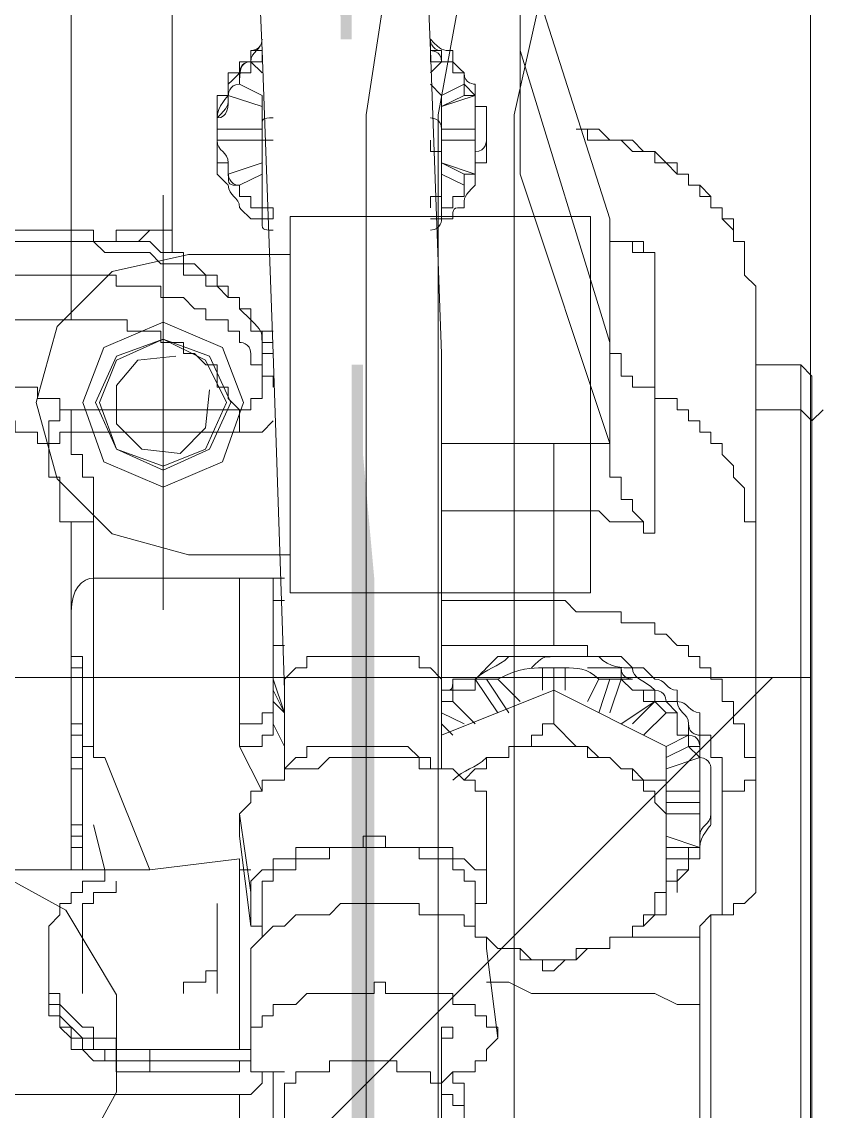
# Model space of a CAD drawing. Header units: millimetres. Extents: x 25083 to 52777, y 24772 to 45779.
# Drawn here: x 49290.47 to 49316.98, y 36919.01 to 36955.05 of the extents above; entities that cross this region are included whole.
import ezdxf

# ---------------------------------------------------------------- set-up
doc = ezdxf.new("R2010")
doc.units = ezdxf.units.MM
doc.layers.add('小车', color=7, linetype='Continuous')
doc.styles.get("Standard").update_dxf_attribs({"font": ''})
doc.styles.get('Standard').set_extended_font_data('SimSun')
doc.dimstyles.new('15', dxfattribs={"dimtxt": 15, "dimasz": 10, "dimexe": 2, "dimexo": 1, "dimgap": 1, "dimtad": 1, "dimdsep": 46, "dimtxsty": 'Standard', "dimcen": 2.5, "dimadec": 0, "dimazin": 0, "dimtfac": 1, "dimtmove": 2, "dimatfit": 3, "dimfxl": 1, "dimtolj": 1, "dimarcsym": 0})

# ---------------------------------------------------------------- blocks, each defined once
blk = doc.blocks.new('zw$D2F4')
h = blk.add_hatch(color=7)
edge = h.paths.add_edge_path(flags=0)
edge.add_spline(control_points=[(412.208, 1052.431), (412.208, 1052.431), (412.208, 1056.145), (412.208, 1056.145), (412.208, 1056.145), (411.837, 1060.23), (411.837, 1060.23), (411.837, 1060.23), (411.837, 1063.201), (411.837, 1063.201), (411.837, 1063.201), (411.466, 1063.201), (411.466, 1063.201), (411.466, 1063.201), (411.466, 1052.431), (411.466, 1052.431), (411.466, 1052.431), (412.208, 1052.431), (412.208, 1052.431), (412.208, 1052.431), (412.208, 1052.431), (412.208, 1052.431)], knot_values=[0, 0, 0, 0, 1, 1, 1, 2, 2, 2, 3, 3, 3, 4, 4, 4, 5, 5, 5, 6, 6, 6, 7, 7, 7, 7], degree=3, periodic=0)
edge = h.paths.add_edge_path(flags=0)
edge.add_spline(control_points=[(411.466, 1073.97), (411.466, 1073.97), (411.466, 1078.798), (411.466, 1078.798), (411.466, 1078.798), (410.723, 1088.453), (410.723, 1088.453), (410.723, 1088.453), (410.723, 1096.252), (410.723, 1096.252), (410.723, 1096.252), (410.352, 1098.851), (410.352, 1098.851), (410.352, 1098.851), (410.352, 1101.079), (410.352, 1101.079), (410.352, 1101.079), (409.98, 1101.079), (409.98, 1101.079), (409.98, 1101.079), (409.98, 1096.252), (409.98, 1096.252), (409.98, 1096.252), (410.352, 1092.91), (410.352, 1092.91), (410.352, 1092.91), (410.352, 1088.453), (410.352, 1088.453), (410.352, 1088.453), (410.723, 1083.626), (410.723, 1083.626), (410.723, 1083.626), (410.723, 1078.798), (410.723, 1078.798), (410.723, 1078.798), (411.094, 1074.713), (411.094, 1074.713), (411.094, 1074.713), (411.094, 1073.97), (411.094, 1073.97), (411.094, 1073.97), (411.466, 1073.97), (411.466, 1073.97), (411.466, 1073.97), (411.466, 1073.97), (411.466, 1073.97)], knot_values=[0, 0, 0, 0, 1, 1, 1, 2, 2, 2, 3, 3, 3, 4, 4, 4, 5, 5, 5, 6, 6, 6, 7, 7, 7, 8, 8, 8, 9, 9, 9, 10, 10, 10, 11, 11, 11, 12, 12, 12, 13, 13, 13, 14, 14, 14, 15, 15, 15, 15], degree=3, periodic=0)
h = blk.add_hatch(color=7)
h.dxf.hatch_style = 2
h.paths.add_polyline_path([(412.208, 1049.461), (412.208, 1052.431), (411.466, 1052.431), (411.466, 1049.461)])
h = blk.add_hatch(color=7)
h.dxf.hatch_style = 2
h.paths.add_polyline_path([(412.208, 1042.033), (412.208, 1049.461), (411.466, 1049.461), (411.466, 1042.033)])
h = blk.add_hatch(color=7)
h.dxf.hatch_style = 2
h.paths.add_polyline_path([(412.208, 1039.062), (412.208, 1042.033), (411.466, 1042.033), (411.466, 1039.062)])
h = blk.add_hatch(color=7)
edge = h.paths.add_edge_path(flags=0)
edge.add_spline(control_points=[(412.208, 988.929), (412.208, 988.929), (412.208, 999.698), (412.208, 999.698), (412.208, 999.698), (411.466, 999.698), (411.466, 999.698), (411.466, 999.698), (411.466, 988.929), (411.466, 988.929), (411.466, 988.929), (412.208, 988.929), (412.208, 988.929), (412.208, 988.929), (412.208, 988.929), (412.208, 988.929)], knot_values=[0, 0, 0, 0, 1, 1, 1, 2, 2, 2, 3, 3, 3, 4, 4, 4, 5, 5, 5, 5], degree=3, periodic=0)
edge = h.paths.add_edge_path(flags=0)
edge.add_spline(control_points=[(412.208, 1010.096), (412.208, 1010.096), (412.208, 1039.062), (412.208, 1039.062), (412.208, 1039.062), (411.466, 1039.062), (411.466, 1039.062), (411.466, 1039.062), (411.466, 1010.096), (411.466, 1010.096), (411.466, 1010.096), (412.208, 1010.096), (412.208, 1010.096), (412.208, 1010.096), (412.208, 1010.096), (412.208, 1010.096)], knot_values=[0, 0, 0, 0, 1, 1, 1, 2, 2, 2, 3, 3, 3, 4, 4, 4, 5, 5, 5, 5], degree=3, periodic=0)
at = {"color": 7, "lineweight": 5}
for points in [[(407.752, 1101.079), (407.752, 1089.939), (408.124, 1082.14), (408.495, 1073.599)], [(414.437, 1052.431), (414.437, 1063.572), (414.065, 1073.599), (413.694, 1082.511), (413.323, 1089.939), (412.951, 1096.252), (412.951, 1101.079)], [(417.036, 1069.514), (417.036, 1096.623)], [(405.524, 1080.283), (405.524, 1067.657)], [(402.182, 1064.686), (402.182, 1078.798)], [(420.007, 1068.028), (417.036, 1077.312)], [(414.065, 1073.97), (414.065, 1073.599), (414.437, 1073.599), (414.437, 1073.227)], [(408.495, 1073.599), (408.866, 1063.572)], [(414.065, 1073.599), (414.065, 1073.227)], [(417.036, 1073.599), (420.007, 1063.944)], [(407.752, 1072.485), (407.752, 1072.856), (408.124, 1072.856), (408.124, 1073.227)], [(408.124, 1073.227), (408.495, 1072.856)], [(414.065, 1072.856), (414.437, 1073.227)], [(414.437, 1073.227), (414.065, 1073.227)], [(414.437, 1073.227), (414.808, 1073.227), (414.808, 1072.856), (415.179, 1072.856), (415.179, 1072.485)], [(414.808, 1073.227), (414.808, 1072.856), (415.179, 1072.856)], [(414.808, 1073.227), (414.808, 1072.856), (415.179, 1072.856)], [(407.752, 1072.856), (407.752, 1072.485)], [(407.752, 1072.856), (407.752, 1072.485)], [(415.179, 1072.856), (415.179, 1072.485), (415.551, 1072.113)], [(415.179, 1072.856), (415.179, 1072.485), (415.551, 1072.113)], [(408.495, 1072.113), (407.752, 1072.485)], [(414.065, 1072.485), (414.437, 1072.113)], [(415.179, 1072.485), (414.437, 1072.113)], [(415.551, 1071.371), (415.551, 1072.485)], [(407.009, 1072.113), (407.009, 1070.628)], [(407.381, 1072.113), (408.495, 1071.742)], [(407.381, 1072.113), (408.495, 1071.742)], [(408.495, 1068.028), (408.495, 1072.113)], [(414.437, 1068.028), (414.437, 1072.113)], [(414.437, 1071.742), (415.551, 1072.113)], [(415.179, 1072.113), (414.437, 1071.742)], [(415.922, 1070.628), (415.922, 1071.742), (415.551, 1071.742), (415.551, 1072.113)], [(408.495, 1070.999), (407.009, 1070.999)], [(414.437, 1070.999), (415.551, 1070.999)], [(424.835, 1065.058), (424.835, 1065.8), (424.463, 1066.172), (424.463, 1067.286), (424.092, 1067.286), (424.092, 1068.028), (423.721, 1068.028), (423.721, 1068.4), (423.349, 1068.4), (423.349, 1068.771), (422.978, 1069.143), (422.607, 1069.143), (422.607, 1069.514), (422.235, 1069.514), (422.235, 1069.885), (421.864, 1069.885), (421.492, 1070.257), (421.121, 1070.257), (420.75, 1070.628), (420.007, 1070.628), (419.636, 1070.999), (418.893, 1070.999)], [(424.835, 1065.058), (424.835, 1065.8), (424.463, 1066.172), (424.463, 1067.286), (424.092, 1067.286), (424.092, 1067.657), (423.721, 1068.028), (423.721, 1068.4), (423.349, 1068.4), (423.349, 1068.771), (422.978, 1068.771), (422.978, 1069.143), (422.607, 1069.143), (422.607, 1069.514), (422.235, 1069.514), (421.864, 1069.885), (421.492, 1069.885), (421.492, 1070.257), (420.75, 1070.257), (420.378, 1070.628), (419.264, 1070.628), (419.264, 1070.999), (418.893, 1070.999)], [(408.495, 1070.628), (407.009, 1070.628)], [(407.009, 1070.628), (408.495, 1070.628)], [(407.009, 1070.628), (407.009, 1069.514)], [(408.495, 1069.514), (408.495, 1070.628), (408.866, 1070.628)], [(414.065, 1070.628), (414.065, 1070.257), (414.437, 1070.257), (414.437, 1069.514)], [(414.437, 1070.628), (415.551, 1070.628)], [(415.551, 1070.628), (414.437, 1070.628)], [(415.551, 1070.628), (415.551, 1069.514)], [(415.551, 1069.143), (415.551, 1069.885), (415.922, 1069.885), (415.922, 1070.628)], [(407.381, 1069.514), (408.495, 1069.885)], [(408.495, 1069.885), (407.381, 1069.514)], [(415.179, 1069.514), (414.437, 1069.885)], [(415.551, 1069.514), (414.437, 1069.885)], [(407.752, 1069.143), (408.495, 1069.514)], [(408.866, 1068.028), (408.866, 1068.4), (408.495, 1068.4), (408.495, 1069.514)], [(414.437, 1069.514), (414.437, 1068.771), (414.065, 1068.771), (414.065, 1068.4)], [(414.437, 1069.514), (415.179, 1069.143)], [(417.036, 1069.514), (420.007, 1060.601)], [(408.124, 1068.4), (408.124, 1068.771), (407.752, 1068.771), (407.752, 1069.143)], [(415.179, 1069.143), (415.179, 1068.771), (414.808, 1068.771), (414.808, 1068.4), (414.437, 1068.4)], [(408.495, 1068.4), (408.124, 1068.4)], [(420.007, 1067.657), (420.007, 1068.028)], [(396.24, 1067.657), (402.182, 1067.657)], [(408.124, 1064.686), (408.124, 1065.058), (407.752, 1065.058), (407.752, 1065.429), (407.381, 1065.429), (407.381, 1065.8), (407.009, 1065.8), (407.009, 1066.172), (406.638, 1066.172), (406.267, 1066.543), (405.895, 1066.543), (405.895, 1066.914), (405.153, 1066.914), (404.781, 1067.286), (402.925, 1067.286), (402.925, 1067.657), (402.182, 1067.657)], [(403.296, 1067.286), (403.667, 1067.286), (403.667, 1067.657), (405.524, 1067.657)], [(404.039, 1067.286), (404.41, 1067.286), (404.781, 1067.657), (405.524, 1067.657)], [(405.524, 1066.914), (405.524, 1067.657)], [(420.007, 1060.23), (420.007, 1067.657)], [(420.007, 1067.657), (420.007, 1067.286), (420.75, 1067.286), (420.75, 1066.914)], [(402.182, 1067.286), (396.24, 1067.286)], [(407.752, 1065.058), (407.752, 1065.429), (407.381, 1065.429), (407.009, 1065.8), (406.638, 1065.8), (406.638, 1066.172), (405.895, 1066.172), (405.895, 1066.543), (405.153, 1066.543), (404.781, 1066.914), (404.039, 1066.914), (403.667, 1066.914), (403.296, 1066.914), (402.925, 1067.286), (402.182, 1067.286)], [(420.378, 1067.286), (421.121, 1067.286), (421.121, 1066.914), (421.492, 1066.914)], [(420.75, 1066.914), (421.492, 1066.914)], [(421.492, 1066.914), (421.492, 1057.63)], [(396.24, 1066.172), (402.182, 1066.172)], [(402.182, 1066.172), (403.667, 1066.172), (403.667, 1065.8), (405.153, 1065.8), (405.153, 1065.429), (405.895, 1065.429), (406.267, 1065.058), (406.638, 1065.058), (406.638, 1064.686), (407.009, 1064.686), (407.381, 1064.686), (407.381, 1064.315), (407.752, 1064.315), (407.752, 1063.944)], [(408.495, 1063.944), (408.495, 1064.315), (408.124, 1064.315), (408.124, 1064.686), (407.752, 1065.058)], [(424.835, 1065.058), (424.835, 1045.747)], [(402.182, 1064.686), (396.24, 1064.686)], [(402.182, 1064.686), (404.039, 1064.686), (404.039, 1064.315), (405.153, 1064.315), (405.153, 1063.944), (405.895, 1063.944), (405.895, 1063.572), (406.267, 1063.572), (406.638, 1063.201), (407.009, 1063.201), (407.009, 1062.458), (407.381, 1062.458), (407.381, 1062.087), (407.752, 1061.715)], [(408.866, 1064.315), (408.495, 1064.315)], [(408.495, 1062.829), (408.495, 1063.944)], [(408.866, 1063.572), (408.495, 1063.572), (408.495, 1063.944)], [(408.866, 1063.944), (408.495, 1063.944)], [(420.007, 1063.944), (420.007, 1063.572), (420.378, 1063.572), (420.378, 1063.201)], [(421.492, 1062.087), (421.492, 1062.458), (420.75, 1062.458), (420.75, 1062.829), (420.378, 1062.829), (420.378, 1063.572), (420.007, 1063.572), (420.007, 1063.944)], [(408.124, 1063.572), (408.124, 1063.201), (408.495, 1063.201), (408.495, 1062.829)], [(408.866, 1063.572), (409.238, 1052.431)], [(420.378, 1063.201), (420.378, 1062.829), (420.75, 1062.829)], [(424.835, 1063.201), (426.32, 1063.201)], [(426.32, 1061.715), (426.32, 1063.201)], [(426.691, 1062.829), (426.32, 1063.201)], [(402.182, 1061.715), (401.81, 1061.715), (401.81, 1062.087), (401.068, 1062.087), (401.068, 1062.458), (399.954, 1062.458), (399.954, 1062.829), (399.211, 1062.829), (398.84, 1062.829)], [(408.495, 1062.829), (408.495, 1062.087), (408.124, 1062.087), (408.124, 1061.715), (407.752, 1061.715)], [(408.866, 1062.458), (408.866, 1062.829), (408.495, 1062.829)], [(420.75, 1062.829), (420.75, 1062.458), (421.492, 1062.458), (421.492, 1062.087)], [(426.691, 1061.344), (426.691, 1062.829)], [(421.492, 1062.087), (422.235, 1062.087), (422.235, 1061.715), (422.607, 1061.715), (422.607, 1061.344), (422.978, 1061.344)], [(422.978, 1061.344), (422.607, 1061.344), (422.607, 1061.715), (422.235, 1061.715), (422.235, 1062.087), (421.492, 1062.087)], [(402.182, 1061.715), (401.81, 1061.715), (401.81, 1061.344), (401.439, 1061.344), (401.439, 1060.601)], [(402.182, 1061.715), (402.182, 1060.973)], [(402.182, 1061.715), (407.752, 1061.715)], [(407.752, 1060.973), (407.752, 1061.715)], [(424.835, 1061.715), (426.32, 1061.715)], [(426.32, 925.798), (426.32, 1061.715)], [(426.691, 1061.344), (426.32, 1061.715)], [(426.691, 1061.344), (427.063, 1061.715)], [(398.84, 1061.344), (400.325, 1061.344), (400.325, 1060.973), (401.068, 1060.973), (401.068, 1060.601), (401.439, 1060.601)], [(408.866, 1061.344), (408.495, 1060.973), (407.752, 1060.973)], [(422.978, 1061.344), (422.978, 1060.973), (423.349, 1060.973), (423.349, 1060.601), (423.721, 1060.601), (423.721, 1060.23), (424.092, 1059.859), (424.092, 1059.487), (424.463, 1059.116), (424.463, 1058.744)], [(424.835, 1057.259), (424.835, 1058.002), (424.463, 1058.002), (424.463, 1059.116), (424.092, 1059.487), (424.092, 1059.859), (423.721, 1060.23), (423.721, 1060.601), (423.349, 1060.601), (423.349, 1060.973), (422.978, 1060.973), (422.978, 1061.344)], [(426.691, 1061.344), (426.691, 926.169)], [(401.439, 1060.601), (401.81, 1060.601), (401.81, 1060.973), (402.182, 1060.973)], [(402.182, 1060.973), (407.752, 1060.973)], [(402.925, 1058.002), (402.925, 1059.487), (402.553, 1059.487), (402.553, 1060.23), (402.182, 1060.23), (402.182, 1060.973)], [(401.439, 1060.601), (401.439, 1059.487), (401.81, 1059.487), (401.81, 1058.002), (402.182, 1058.002), (402.182, 1057.259)], [(414.437, 1060.601), (418.15, 1060.601)], [(418.15, 1053.917), (418.15, 1060.601)], [(420.007, 1060.23), (420.007, 1059.487), (420.378, 1059.487), (420.378, 1058.744), (420.75, 1058.744), (420.75, 1058.373), (421.121, 1058.002), (421.121, 1057.63), (421.492, 1057.63)], [(424.463, 1058.744), (424.463, 1058.002), (424.835, 1058.002), (424.835, 1057.259)], [(418.15, 1058.373), (414.437, 1058.373)], [(421.492, 1057.63), (421.121, 1057.63), (421.121, 1058.002), (420.007, 1058.002), (419.636, 1058.373), (418.15, 1058.373)], [(402.925, 1058.002), (402.182, 1058.002), (402.182, 1057.63), (402.182, 1057.259)], [(402.925, 1058.002), (402.925, 1050.575)], [(402.182, 1046.49), (402.182, 1057.259)], [(409.238, 1056.145), (402.925, 1056.145)], [(407.752, 1051.317), (407.752, 1056.145)], [(408.866, 1052.06), (408.866, 1056.145)], [(408.866, 1055.402), (409.238, 1055.402)], [(414.437, 1055.402), (418.15, 1055.402)], [(418.15, 1055.402), (418.522, 1055.402), (418.893, 1055.031), (420.378, 1055.031), (420.378, 1054.66), (421.492, 1054.66), (421.492, 1054.288), (421.864, 1054.288), (422.235, 1053.917), (422.607, 1053.917), (422.607, 1053.545), (422.978, 1053.545), (422.978, 1053.174), (423.349, 1053.174), (423.349, 1052.803), (423.721, 1052.803), (423.721, 1052.06), (424.092, 1052.06), (424.092, 1051.317), (424.463, 1051.317), (424.463, 1050.203), (424.835, 1050.203), (424.835, 1049.461)], [(409.238, 1053.917), (408.866, 1053.917)], [(418.15, 1053.917), (414.437, 1053.917)], [(418.15, 1053.917), (419.264, 1053.917), (419.264, 1053.545), (420.378, 1053.545), (420.75, 1053.174), (421.121, 1053.174), (421.492, 1052.803)], [(402.553, 1053.545), (402.182, 1053.545)], [(402.553, 1050.946), (402.553, 1053.545)], [(409.238, 1052.431), (409.238, 1052.803), (409.609, 1053.174), (409.98, 1053.174), (409.98, 1053.545), (411.837, 1053.545)], [(411.837, 1053.545), (413.694, 1053.545), (413.694, 1053.174), (414.065, 1053.174), (414.437, 1052.803), (414.437, 1052.431)], [(402.553, 1053.174), (402.182, 1053.174)], [(417.779, 1052.431), (417.779, 1053.174)], [(418.15, 1051.317), (418.15, 1053.174)], [(418.522, 1052.431), (418.522, 1053.174)], [(420.378, 1052.803), (420.378, 1053.174), (419.264, 1053.174)], [(420.378, 1053.174), (419.264, 1053.174)], [(408.866, 1052.431), (408.866, 1052.803)], [(408.866, 1052.803), (409.238, 1051.689)], [(414.808, 1052.431), (414.808, 1052.803)], [(414.808, 1052.06), (414.808, 1052.431), (415.551, 1052.431), (415.551, 1052.803)], [(415.551, 1052.803), (416.293, 1051.689)], [(415.922, 1052.803), (416.665, 1051.689)], [(417.036, 1052.06), (416.293, 1052.803)], [(419.636, 1052.803), (419.264, 1052.06)], [(420.007, 1052.803), (419.636, 1051.689)], [(420.007, 1051.689), (420.378, 1052.803)], [(420.75, 1052.803), (420.378, 1052.803)], [(420.378, 1052.803), (420.75, 1052.431), (421.121, 1052.431), (421.121, 1052.06), (421.492, 1052.06)], [(408.866, 1052.431), (409.238, 1051.689)], [(408.866, 1052.431), (408.866, 1052.06)], [(408.866, 1052.431), (408.866, 1051.317)], [(409.238, 1052.431), (409.238, 1051.689)], [(414.437, 1049.832), (414.437, 1052.431)], [(418.15, 1052.431), (414.437, 1050.946)], [(418.15, 1052.431), (421.864, 1050.575)], [(422.235, 1051.689), (421.864, 1052.06), (421.492, 1052.06), (421.492, 1052.431), (421.121, 1052.431)], [(422.235, 1051.689), (421.864, 1052.06), (421.492, 1052.06), (421.492, 1052.431), (421.121, 1052.431)], [(407.752, 1051.317), (408.495, 1051.317), (408.495, 1051.689), (408.866, 1051.689), (408.866, 1052.06)], [(408.866, 1052.06), (409.238, 1051.689)], [(408.866, 1051.317), (408.866, 1052.06)], [(415.551, 1051.317), (414.808, 1052.06)], [(421.492, 1052.06), (420.378, 1051.317)], [(421.492, 1052.06), (420.75, 1051.317)], [(409.238, 1051.689), (409.238, 1049.461)], [(414.437, 1051.689), (415.179, 1051.317)], [(421.121, 1050.946), (421.864, 1051.689)], [(421.864, 1051.689), (422.235, 1051.689), (422.235, 1050.946), (422.607, 1050.946)], [(402.553, 1051.317), (402.182, 1051.317)], [(407.752, 1051.317), (407.752, 1050.575)], [(408.866, 1051.317), (408.866, 1050.946), (408.495, 1050.946), (408.495, 1050.575), (408.124, 1050.575), (407.752, 1050.575)], [(409.238, 1050.575), (408.866, 1051.317)], [(409.238, 1050.575), (408.866, 1051.317)], [(414.437, 1051.317), (414.808, 1050.946)], [(415.922, 1050.203), (416.665, 1050.203), (416.665, 1050.575), (417.408, 1050.575), (417.408, 1050.946), (417.779, 1050.946), (417.779, 1051.317), (418.15, 1051.317)], [(418.15, 1051.317), (418.893, 1050.575), (419.264, 1050.575), (419.636, 1050.203), (420.007, 1050.203)], [(422.607, 1051.317), (422.607, 1050.946)], [(422.978, 1051.317), (422.978, 1050.946), (423.349, 1050.946), (423.349, 1050.203), (423.721, 1050.203), (423.721, 1049.089)], [(402.553, 1050.946), (402.182, 1050.946)], [(402.553, 1046.49), (402.553, 1050.946)], [(422.607, 1050.946), (421.864, 1050.575)], [(422.978, 1050.203), (422.978, 1050.575), (422.607, 1050.575), (422.607, 1050.946)], [(422.978, 1050.203), (422.978, 1050.575), (422.607, 1050.575), (422.607, 1050.946)], [(402.553, 1050.575), (402.925, 1050.575)], [(403.296, 1050.203), (402.925, 1050.203), (402.925, 1050.575)], [(407.752, 1050.575), (408.495, 1049.089)], [(409.238, 1049.461), (409.238, 1049.832), (409.609, 1050.203), (409.98, 1050.203), (409.98, 1050.575), (410.352, 1050.575), (411.837, 1050.575)], [(411.837, 1050.575), (413.323, 1050.575), (413.694, 1050.203), (414.065, 1050.203), (414.065, 1049.832), (414.437, 1049.832)], [(415.922, 1050.203), (416.665, 1050.203), (416.665, 1050.575), (418.893, 1050.575), (419.264, 1050.575), (419.264, 1050.203), (420.007, 1050.203)], [(421.864, 1045.376), (421.864, 1050.575)], [(422.607, 1050.575), (421.864, 1050.203)], [(422.978, 1049.832), (422.978, 1050.575)], [(402.553, 1050.203), (402.182, 1050.203)], [(403.296, 1050.203), (402.925, 1050.203)], [(404.781, 1046.49), (403.296, 1050.203)], [(409.238, 1049.461), (409.238, 1049.832), (410.352, 1049.832), (410.723, 1050.203), (413.694, 1050.203), (413.694, 1049.832), (414.808, 1049.832), (415.179, 1049.461), (415.551, 1049.461), (415.551, 1049.089), (415.922, 1049.089), (415.922, 1048.718)], [(415.179, 1049.461), (415.551, 1049.832), (415.922, 1049.832), (415.922, 1050.203)], [(420.007, 1050.203), (420.378, 1049.832), (420.75, 1049.832), (421.121, 1049.461), (421.864, 1049.461)], [(420.007, 1050.203), (420.378, 1049.832), (420.75, 1049.832), (420.75, 1049.461), (421.121, 1049.461), (421.121, 1049.089), (421.492, 1049.089), (421.492, 1048.718), (421.864, 1048.346), (421.864, 1047.232)], [(421.864, 1049.832), (422.978, 1050.203)], [(422.978, 1050.203), (422.978, 1049.089)], [(402.553, 1049.832), (402.182, 1049.832)], [(407.752, 1048.346), (408.124, 1048.718), (408.124, 1049.089), (408.495, 1049.089), (408.495, 1049.461), (408.866, 1049.461), (409.238, 1049.461)], [(424.835, 1049.461), (424.463, 1049.461), (424.463, 1049.089), (424.092, 1049.089), (423.721, 1049.089)], [(421.864, 1049.089), (422.978, 1049.089)], [(423.721, 1045.004), (423.721, 1049.089)], [(415.922, 1045.747), (415.922, 1048.718)], [(422.978, 1048.718), (421.864, 1048.718)], [(407.752, 1048.346), (408.124, 1045.747)], [(407.752, 1047.604), (407.752, 1048.346)], [(421.864, 1048.346), (422.978, 1048.346)], [(422.978, 1048.346), (422.978, 1047.232)], [(402.553, 1047.975), (402.182, 1047.975)], [(402.925, 1047.975), (403.296, 1046.49)], [(402.553, 1047.604), (402.182, 1047.604)], [(407.752, 1047.604), (408.124, 1044.633)], [(408.124, 1045.747), (408.124, 1046.118), (408.495, 1046.49), (408.866, 1046.49), (408.866, 1046.861), (409.609, 1046.861), (409.609, 1047.232), (410.352, 1047.232), (411.837, 1047.232), (411.837, 1047.604), (412.58, 1047.604), (412.58, 1047.232), (414.808, 1047.232), (414.808, 1046.861), (415.179, 1046.861), (415.551, 1046.49), (415.922, 1046.49), (415.922, 1045.747)], [(422.978, 1047.232), (421.864, 1047.604)], [(402.553, 1047.232), (402.182, 1047.232)], [(408.495, 1045.747), (408.495, 1046.118), (408.866, 1046.118), (408.866, 1046.49), (409.609, 1046.49), (409.609, 1046.861), (410.352, 1046.861), (410.723, 1046.861), (410.723, 1047.232), (413.694, 1047.232), (413.694, 1046.861), (414.808, 1046.861), (414.808, 1046.49), (415.179, 1046.49), (415.179, 1046.118), (415.551, 1046.118), (415.551, 1045.747)], [(421.864, 1047.232), (421.864, 1045.747), (421.492, 1045.747), (421.492, 1045.004), (421.121, 1045.004), (421.121, 1044.633), (420.75, 1044.633), (420.75, 1044.261), (420.007, 1044.261)], [(422.607, 1047.232), (421.864, 1047.232)], [(404.781, 1046.49), (407.752, 1046.861)], [(407.752, 1040.548), (407.752, 1046.861)], [(421.864, 1046.861), (422.607, 1046.861)], [(422.607, 1046.861), (422.607, 1046.49), (422.235, 1046.49), (422.235, 1046.118), (421.864, 1046.118)], [(422.235, 1045.747), (422.235, 1046.118), (422.607, 1046.49), (422.607, 1046.861)], [(397.725, 1046.49), (404.41, 1046.49)], [(404.781, 1046.49), (403.296, 1046.49), (403.296, 1046.118), (402.553, 1046.118), (402.553, 1045.747), (402.182, 1045.747), (402.182, 1045.376), (401.81, 1045.376), (401.81, 1045.004), (401.439, 1044.633), (401.439, 1043.519)], [(402.553, 1046.49), (402.182, 1046.49)], [(407.752, 1046.49), (408.124, 1046.49)], [(403.667, 1046.118), (403.667, 1045.747), (402.925, 1045.747), (402.925, 1045.376), (402.553, 1045.376)], [(408.124, 1044.633), (408.124, 1045.747)], [(408.495, 1044.261), (408.495, 1045.747)], [(408.495, 1044.633), (408.495, 1045.747)], [(415.551, 1044.633), (415.551, 1045.747)], [(415.922, 1045.747), (415.922, 1045.376), (415.551, 1045.376), (415.551, 1045.004)], [(424.835, 1045.747), (424.463, 1045.376), (424.092, 1045.376), (424.092, 1045.004), (423.721, 1045.004)], [(402.553, 1042.405), (402.553, 1045.376)], [(407.009, 1042.405), (407.009, 1045.376)], [(408.124, 1043.519), (408.124, 1043.89), (408.866, 1044.633), (409.238, 1044.633), (409.609, 1045.004), (410.352, 1045.004), (410.723, 1045.004), (411.094, 1045.376), (413.694, 1045.376), (413.694, 1045.004), (415.179, 1045.004), (415.179, 1044.633), (415.551, 1044.633), (415.551, 1044.261), (415.922, 1044.261), (415.922, 1043.89)], [(421.864, 1045.376), (421.864, 1045.004), (421.492, 1045.004), (421.121, 1044.633), (420.75, 1044.633), (420.75, 1044.261), (420.007, 1044.261)], [(423.721, 1045.004), (423.349, 1045.004), (422.978, 1044.633), (422.978, 1044.261)], [(423.349, 1045.004), (423.349, 925.798)], [(408.495, 1044.633), (408.124, 1044.633)], [(408.495, 1044.261), (408.495, 1044.633)], [(408.495, 1044.261), (408.495, 1044.633)], [(422.978, 961.077), (422.978, 1044.633)], [(418.15, 1043.147), (417.779, 1043.147), (417.779, 1043.519), (417.036, 1043.519), (417.036, 1043.89), (416.293, 1043.89), (415.922, 1044.261)], [(420.007, 1044.261), (420.007, 1043.89), (418.893, 1043.89), (418.893, 1043.519), (417.408, 1043.519), (417.036, 1043.89), (416.293, 1043.89), (415.922, 1044.261)], [(420.007, 1044.261), (420.007, 1043.89), (419.264, 1043.89), (418.893, 1043.519), (418.522, 1043.519), (418.15, 1043.147)], [(422.978, 1044.261), (420.378, 1044.261)], [(422.978, 961.448), (422.978, 1044.261)], [(416.293, 1040.919), (415.922, 1043.89)], [(401.439, 1043.147), (401.439, 1043.519)], [(408.124, 1040.919), (408.124, 1043.519)], [(408.124, 1042.776), (408.124, 1043.519)], [(401.439, 1042.776), (401.439, 1043.147)], [(401.439, 1043.147), (401.439, 1042.405), (401.81, 1042.405), (401.81, 1042.033), (402.553, 1041.291), (402.925, 1041.291), (402.925, 1040.919), (403.667, 1040.919), (403.667, 1040.548), (404.781, 1040.548)], [(405.895, 1042.405), (405.895, 1042.776), (406.638, 1042.776), (406.638, 1043.147), (407.009, 1043.147)], [(401.439, 1042.776), (401.439, 1042.033), (401.81, 1042.033), (401.81, 1041.662), (402.553, 1040.919), (402.925, 1040.919), (402.925, 1040.548), (403.667, 1040.548), (403.667, 1040.177), (404.781, 1040.177)], [(401.439, 1042.776), (401.439, 1041.662), (401.81, 1041.662), (401.81, 1041.291), (402.182, 1040.919), (402.182, 1040.548), (402.553, 1040.548), (402.925, 1040.177), (403.667, 1040.177), (403.667, 1039.805), (404.781, 1039.805)], [(401.439, 1042.776), (401.439, 1042.033), (401.81, 1042.033), (401.81, 1041.291), (402.182, 1041.291), (402.182, 1040.919), (402.553, 1040.919), (402.553, 1040.548), (403.296, 1040.548), (403.296, 1040.177), (404.781, 1040.177)], [(408.124, 1039.805), (408.124, 1042.776)], [(409.238, 1042.033), (409.609, 1042.033), (409.98, 1042.405), (412.208, 1042.405), (412.208, 1042.776), (412.58, 1042.776), (412.58, 1042.405), (413.694, 1042.405), (414.808, 1042.405), (414.808, 1042.033), (415.551, 1042.033), (415.551, 1041.662), (415.922, 1041.662), (415.922, 1041.291), (416.293, 1041.291), (416.293, 1040.919)], [(415.922, 1042.776), (416.665, 1042.776), (417.408, 1042.405), (421.492, 1042.405), (422.235, 1042.033), (422.978, 1042.033)], [(408.124, 1040.919), (408.124, 1041.291), (408.495, 1041.291), (408.495, 1041.662), (408.866, 1041.662), (408.866, 1042.033), (409.238, 1042.033)], [(414.437, 1039.062), (414.437, 1041.291)], [(414.808, 1040.919), (414.808, 1041.291), (414.437, 1041.291)], [(408.124, 1039.805), (408.124, 1040.919)], [(416.293, 1040.919), (415.922, 1040.548), (415.922, 1040.177), (415.551, 1040.177), (415.551, 1039.805), (414.808, 1039.805), (414.437, 1039.434)], [(414.437, 1040.548), (414.437, 1040.919), (414.808, 1040.919)], [(404.781, 1040.177), (404.781, 1040.548)], [(404.781, 1040.548), (407.752, 1040.548)], [(407.752, 1040.548), (408.124, 1040.548)], [(404.781, 1039.805), (404.781, 1040.177)], [(404.781, 1040.177), (408.124, 1040.177)], [(408.124, 1040.177), (404.781, 1040.177)], [(407.752, 1040.177), (407.752, 1039.805)], [(408.124, 1040.177), (407.752, 1040.177)], [(409.238, 1039.062), (409.238, 1039.434), (409.609, 1039.434), (409.609, 1039.805), (409.98, 1039.805), (410.723, 1039.805), (410.723, 1040.177), (411.837, 1040.177)], [(411.837, 1040.177), (412.951, 1040.177), (412.951, 1039.805), (414.065, 1039.805), (414.065, 1039.434), (414.437, 1039.434), (414.437, 1039.062)], [(407.752, 1039.805), (404.781, 1039.805)], [(408.866, 1039.805), (408.495, 1039.805), (408.495, 1039.434), (408.124, 1039.062), (407.752, 1039.062)], [(409.238, 1039.805), (408.124, 1039.805)], [(408.866, 1031.635), (408.866, 1039.805)], [(415.179, 1038.691), (415.179, 1039.434), (414.808, 1039.434), (414.808, 1039.805)], [(396.611, 1039.062), (407.752, 1039.062)], [(407.752, 1030.893), (407.752, 1039.062)], [(409.238, 1039.062), (409.238, 988.929)], [(414.437, 988.929), (414.437, 1039.062)], [(415.179, 1038.691), (414.808, 1038.691), (414.808, 1039.062), (414.437, 1039.062)], [(415.179, 1038.691), (415.179, 1037.948)]]:
    blk.add_lwpolyline(points, dxfattribs=at)
for points in [[(408.495, 1073.97), (408.495, 1073.599), (408.124, 1073.599), (408.124, 1073.227)], [(408.495, 1073.97), (408.495, 1073.599), (408.124, 1073.599), (408.124, 1073.599)], [(414.065, 1073.97), (414.065, 1073.97), (414.065, 1073.97), (414.065, 1073.97)], [(414.808, 1073.599), (414.437, 1073.599), (414.437, 1073.599), (414.065, 1073.97)], [(414.065, 1073.97), (414.065, 1073.97), (414.065, 1073.97), (414.065, 1073.97)], [(414.437, 1073.599), (414.065, 1073.599), (414.065, 1073.97), (414.065, 1073.97)], [(408.495, 1073.599), (408.124, 1073.599), (408.124, 1073.599), (408.124, 1073.599)], [(408.124, 1073.599), (408.124, 1073.227), (408.124, 1073.227), (408.124, 1073.227)], [(408.124, 1073.599), (408.124, 1073.599), (408.124, 1073.599), (408.124, 1073.599)], [(408.124, 1073.599), (408.124, 1073.227), (408.124, 1073.227), (408.124, 1073.227)], [(408.124, 1073.599), (408.124, 1073.599), (408.124, 1073.227), (408.124, 1073.227)], [(408.495, 1073.599), (408.495, 1073.599), (408.495, 1073.599), (408.495, 1073.599)], [(408.495, 1073.599), (408.495, 1073.599), (408.495, 1073.599), (408.495, 1073.227)], [(414.065, 1073.599), (414.065, 1073.599), (414.065, 1073.599), (414.065, 1073.599)], [(414.437, 1073.227), (414.437, 1073.599), (414.065, 1073.599), (414.065, 1073.599)], [(414.808, 1073.227), (414.808, 1073.227), (414.808, 1073.599), (414.808, 1073.599)], [(408.124, 1073.227), (407.752, 1073.227), (407.752, 1072.856), (407.752, 1072.485)], [(408.124, 1073.227), (407.752, 1073.227), (407.752, 1072.856), (407.752, 1072.856)], [(408.124, 1073.227), (407.752, 1073.227), (407.752, 1073.227), (407.752, 1073.227)], [(407.752, 1073.227), (407.752, 1072.856), (407.752, 1072.856), (407.752, 1072.856)], [(408.495, 1073.227), (408.495, 1073.227), (408.124, 1073.227), (408.124, 1073.227)], [(408.124, 1073.227), (408.124, 1073.227), (408.124, 1073.227), (408.124, 1073.227)], [(408.124, 1073.227), (408.124, 1073.227), (408.124, 1073.227), (408.124, 1073.227)], [(408.124, 1073.227), (408.124, 1073.227), (408.124, 1073.227), (408.124, 1073.227)], [(414.437, 1073.227), (414.437, 1073.227), (414.437, 1073.227), (414.437, 1073.227)], [(414.808, 1073.227), (414.808, 1073.227), (414.437, 1073.227), (414.437, 1073.227)], [(414.437, 1073.227), (414.437, 1073.227), (414.437, 1073.227), (414.437, 1073.227)], [(414.808, 1073.227), (414.808, 1073.227), (414.808, 1073.227), (414.437, 1073.227)], [(414.808, 1073.227), (414.808, 1073.227), (414.437, 1073.227), (414.437, 1073.227)], [(415.179, 1072.856), (414.808, 1073.227), (414.808, 1073.227), (414.808, 1073.227)], [(414.808, 1073.227), (414.808, 1073.227), (414.808, 1073.227), (414.808, 1073.227)], [(414.808, 1073.227), (414.808, 1073.227), (414.808, 1073.227), (414.808, 1073.227)], [(414.808, 1073.227), (414.808, 1073.227), (414.808, 1073.227), (414.808, 1073.227)], [(407.752, 1072.856), (407.381, 1072.856), (407.381, 1072.856), (407.381, 1072.856)], [(407.381, 1072.856), (407.381, 1072.856), (407.381, 1072.856), (407.381, 1072.856)], [(407.381, 1072.856), (407.381, 1072.485), (407.381, 1072.485), (407.381, 1072.485)], [(407.752, 1072.856), (407.752, 1072.856), (407.752, 1072.856), (407.381, 1072.485)], [(407.752, 1072.856), (407.752, 1072.856), (407.752, 1072.856), (407.752, 1072.856)], [(407.752, 1072.856), (407.752, 1072.856), (407.752, 1072.856), (407.752, 1072.856)], [(407.752, 1072.856), (407.752, 1072.856), (407.752, 1072.856), (407.752, 1072.856)], [(407.752, 1072.856), (407.752, 1072.856), (407.752, 1072.856), (407.752, 1072.856)], [(407.752, 1072.856), (407.752, 1072.856), (407.752, 1072.485), (407.752, 1072.485)], [(415.179, 1072.856), (415.179, 1072.856), (415.179, 1072.856), (415.179, 1072.856)], [(415.179, 1072.856), (415.179, 1072.856), (415.179, 1072.856), (415.179, 1072.856)], [(415.179, 1072.856), (415.179, 1072.856), (415.179, 1072.856), (415.179, 1072.856)], [(415.179, 1072.856), (415.179, 1072.856), (415.179, 1072.856), (415.179, 1072.856)], [(415.551, 1072.485), (415.551, 1072.485), (415.179, 1072.485), (415.179, 1072.856)], [(415.179, 1072.856), (415.179, 1072.856), (415.179, 1072.856), (415.179, 1072.856)], [(415.179, 1072.856), (415.179, 1072.856), (415.179, 1072.856), (415.179, 1072.856)], [(415.179, 1072.856), (415.179, 1072.856), (415.179, 1072.856), (415.179, 1072.856)], [(415.179, 1072.856), (415.179, 1072.856), (415.179, 1072.856), (415.179, 1072.856)], [(415.179, 1072.856), (415.179, 1072.856), (415.179, 1072.856), (415.179, 1072.856)], [(415.179, 1072.856), (415.179, 1072.856), (415.179, 1072.856), (415.179, 1072.856)], [(415.179, 1072.856), (415.179, 1072.856), (415.179, 1072.856), (415.179, 1072.856)], [(415.179, 1072.856), (415.179, 1072.856), (415.179, 1072.856), (415.179, 1072.856)], [(415.179, 1072.856), (415.179, 1072.856), (415.179, 1072.856), (415.179, 1072.856)], [(407.381, 1072.485), (407.381, 1072.485), (407.381, 1072.485), (407.381, 1072.113)], [(407.752, 1072.485), (407.381, 1072.485), (407.381, 1072.113), (407.381, 1072.113)], [(407.381, 1072.485), (407.381, 1072.485), (407.381, 1072.485), (407.381, 1072.113)], [(407.752, 1072.485), (407.381, 1072.485), (407.381, 1072.113), (407.381, 1072.113)], [(407.381, 1072.485), (407.381, 1072.485), (407.381, 1072.485), (407.381, 1072.485)], [(407.381, 1072.485), (407.381, 1072.485), (407.381, 1072.485), (407.381, 1072.113)], [(407.752, 1072.485), (407.752, 1072.485), (407.752, 1072.485), (407.752, 1072.485)], [(415.179, 1072.113), (415.179, 1072.113), (415.179, 1072.485), (415.179, 1072.485)], [(415.551, 1072.485), (415.551, 1072.485), (415.551, 1072.485), (415.551, 1072.485)], [(415.551, 1072.113), (415.551, 1072.113), (415.551, 1072.485), (415.551, 1072.485)], [(415.551, 1072.485), (415.551, 1072.485), (415.551, 1072.485), (415.551, 1072.485)], [(407.381, 1072.113), (407.009, 1072.113), (407.009, 1072.113), (407.009, 1072.113)], [(407.381, 1072.113), (407.381, 1071.742), (407.381, 1071.371), (407.009, 1071.371)], [(407.381, 1072.113), (407.381, 1071.742), (407.381, 1071.742), (407.009, 1071.371)], [(407.381, 1072.113), (407.381, 1071.742), (407.381, 1071.742), (407.009, 1071.371)], [(407.381, 1072.113), (407.381, 1072.113), (407.009, 1071.742), (407.009, 1071.371)], [(407.381, 1072.113), (407.381, 1072.113), (407.381, 1072.113), (407.381, 1072.113)], [(407.381, 1072.113), (407.381, 1072.113), (407.381, 1072.113), (407.381, 1072.113)], [(407.381, 1072.113), (407.381, 1072.113), (407.381, 1072.113), (407.381, 1072.113)], [(407.381, 1072.113), (407.381, 1072.113), (407.381, 1072.113), (407.381, 1072.113)], [(407.381, 1072.113), (407.381, 1072.113), (407.381, 1072.113), (407.381, 1072.113)], [(407.381, 1072.113), (407.381, 1072.113), (407.381, 1072.113), (407.381, 1072.113)], [(407.381, 1072.113), (407.381, 1072.113), (407.381, 1072.113), (407.381, 1072.113)], [(407.381, 1072.113), (407.381, 1072.113), (407.381, 1072.113), (407.381, 1072.113)], [(407.381, 1072.113), (407.381, 1072.113), (407.381, 1072.113), (407.381, 1072.113)], [(407.381, 1072.113), (407.381, 1072.113), (407.381, 1072.113), (407.381, 1072.113)], [(415.551, 1072.113), (415.179, 1072.113), (415.179, 1072.113), (415.179, 1072.113)], [(415.551, 1072.113), (415.551, 1072.113), (415.551, 1072.113), (415.551, 1072.113)], [(415.551, 1072.113), (415.551, 1072.113), (415.551, 1072.113), (415.551, 1072.113)], [(415.551, 1071.371), (415.551, 1071.742), (415.551, 1071.742), (415.551, 1072.113)], [(415.551, 1072.113), (415.551, 1072.113), (415.551, 1072.113), (415.551, 1072.113)], [(415.551, 1072.113), (415.551, 1072.113), (415.551, 1072.113), (415.551, 1072.113)], [(415.551, 1072.113), (415.551, 1072.113), (415.551, 1072.113), (415.551, 1072.113)], [(415.551, 1072.113), (415.551, 1072.113), (415.551, 1072.113), (415.551, 1072.113)], [(415.551, 1072.113), (415.551, 1072.113), (415.551, 1072.113), (415.551, 1072.113)], [(415.551, 1072.113), (415.551, 1072.113), (415.551, 1072.113), (415.551, 1072.113)], [(415.551, 1072.113), (415.551, 1072.113), (415.551, 1072.113), (415.551, 1072.113)], [(415.551, 1071.371), (415.551, 1071.742), (415.551, 1071.742), (415.551, 1072.113)], [(415.551, 1071.371), (415.551, 1071.742), (415.551, 1071.742), (415.551, 1072.113)], [(415.551, 1072.113), (415.551, 1072.113), (415.551, 1072.113), (415.551, 1072.113)], [(415.551, 1072.113), (415.551, 1072.113), (415.551, 1072.113), (415.551, 1072.113)], [(415.551, 1072.113), (415.551, 1072.113), (415.551, 1072.113), (415.551, 1072.113)], [(407.009, 1071.371), (407.009, 1071.371), (407.009, 1071.371), (407.009, 1071.371)], [(407.009, 1071.371), (407.009, 1070.999), (407.009, 1070.999), (407.009, 1070.999)], [(407.009, 1071.371), (407.009, 1071.371), (407.009, 1071.371), (407.009, 1071.371)], [(407.009, 1071.371), (407.009, 1071.371), (407.009, 1071.371), (407.009, 1071.371)], [(407.009, 1071.371), (407.009, 1071.371), (407.009, 1071.371), (407.009, 1071.371)], [(407.009, 1071.371), (407.009, 1071.371), (407.009, 1071.371), (407.009, 1071.371)], [(407.009, 1071.371), (407.009, 1071.371), (407.009, 1071.371), (407.009, 1071.371)], [(407.009, 1071.371), (407.009, 1071.371), (407.009, 1071.371), (407.009, 1071.371)], [(407.009, 1071.371), (407.009, 1071.371), (407.009, 1071.371), (407.009, 1071.371)], [(407.009, 1071.371), (407.009, 1071.371), (407.009, 1071.371), (407.009, 1071.371)], [(407.009, 1071.371), (407.009, 1071.371), (407.009, 1070.999), (407.009, 1070.999)], [(407.009, 1071.371), (407.009, 1071.371), (407.009, 1070.999), (407.009, 1070.999)], [(407.009, 1071.371), (407.009, 1071.371), (407.009, 1071.371), (407.009, 1071.371)], [(407.009, 1071.371), (407.009, 1071.371), (407.009, 1071.371), (407.009, 1071.371)], [(408.495, 1070.999), (408.495, 1071.371), (408.495, 1071.371), (408.866, 1071.371)], [(414.065, 1071.371), (414.065, 1071.371), (414.437, 1071.371), (414.437, 1070.999)], [(415.551, 1070.999), (415.551, 1070.999), (415.551, 1071.371), (415.551, 1071.371)], [(415.551, 1071.371), (415.551, 1071.371), (415.551, 1071.371), (415.551, 1071.371)], [(415.551, 1071.371), (415.551, 1071.371), (415.551, 1071.371), (415.551, 1071.371)], [(415.551, 1071.371), (415.551, 1071.371), (415.551, 1071.371), (415.551, 1071.371)], [(415.551, 1071.371), (415.551, 1071.371), (415.551, 1071.371), (415.551, 1071.371)], [(415.551, 1071.371), (415.551, 1071.371), (415.551, 1071.371), (415.551, 1071.371)], [(415.551, 1071.371), (415.551, 1071.371), (415.551, 1071.371), (415.551, 1071.371)], [(415.551, 1071.371), (415.551, 1071.371), (415.551, 1071.371), (415.551, 1071.371)], [(415.551, 1071.371), (415.551, 1071.371), (415.551, 1071.371), (415.551, 1071.371)], [(415.551, 1071.371), (415.551, 1071.371), (415.551, 1071.371), (415.551, 1071.371)], [(415.551, 1070.999), (415.551, 1070.999), (415.551, 1071.371), (415.551, 1071.371)], [(415.551, 1070.999), (415.551, 1070.999), (415.551, 1071.371), (415.551, 1071.371)], [(415.551, 1071.371), (415.551, 1071.371), (415.551, 1071.371), (415.551, 1071.371)], [(415.551, 1071.371), (415.551, 1071.371), (415.551, 1071.371), (415.551, 1071.371)], [(415.551, 1071.371), (415.551, 1071.371), (415.551, 1071.371), (415.551, 1071.371)], [(407.009, 1070.999), (407.009, 1070.999), (407.009, 1070.999), (407.009, 1070.999)], [(407.009, 1070.999), (407.009, 1070.999), (407.009, 1070.999), (407.009, 1070.999)], [(407.009, 1070.999), (407.009, 1070.999), (407.009, 1070.999), (407.009, 1070.628)], [(415.551, 1070.628), (415.551, 1070.999), (415.551, 1070.999), (415.551, 1070.999)], [(415.551, 1070.999), (415.551, 1070.999), (415.551, 1070.999), (415.551, 1070.999)], [(415.551, 1070.999), (415.551, 1070.999), (415.551, 1070.999), (415.551, 1070.999)], [(407.009, 1070.628), (407.009, 1070.257), (407.381, 1070.257), (407.381, 1069.885)], [(407.009, 1070.628), (407.009, 1070.628), (407.009, 1070.628), (407.009, 1070.628)], [(407.009, 1070.628), (407.009, 1070.628), (407.009, 1070.628), (407.009, 1070.628)], [(407.009, 1070.628), (407.009, 1070.628), (407.009, 1070.257), (407.009, 1069.885)], [(415.551, 1070.628), (415.551, 1070.628), (415.551, 1070.628), (415.551, 1070.628)], [(415.551, 1070.257), (415.922, 1070.257), (415.922, 1070.628), (415.922, 1070.628)], [(415.551, 1069.514), (415.551, 1069.885), (415.551, 1069.885), (415.551, 1070.257)], [(407.009, 1069.885), (407.009, 1069.885), (407.009, 1069.885), (407.381, 1069.885)], [(407.381, 1069.885), (407.381, 1069.885), (407.381, 1069.514), (407.381, 1069.514)], [(407.381, 1069.885), (407.381, 1069.885), (407.381, 1069.514), (407.381, 1069.514)], [(407.009, 1069.514), (407.381, 1069.143), (407.381, 1069.143), (407.381, 1069.143)], [(407.381, 1069.514), (407.381, 1069.514), (407.381, 1069.514), (407.381, 1069.514)], [(407.381, 1069.514), (407.381, 1069.514), (407.381, 1069.143), (407.752, 1069.143)], [(407.381, 1069.514), (407.381, 1069.143), (407.381, 1069.143), (407.752, 1069.143)], [(407.381, 1069.514), (407.381, 1069.514), (407.381, 1069.514), (407.381, 1069.514)], [(407.381, 1069.514), (407.381, 1069.514), (407.381, 1069.514), (407.381, 1069.514)], [(415.179, 1069.514), (415.179, 1069.514), (415.179, 1069.514), (415.551, 1069.514)], [(415.179, 1069.143), (415.179, 1069.143), (415.179, 1069.514), (415.179, 1069.514)], [(415.179, 1069.143), (415.179, 1069.143), (415.179, 1069.143), (415.179, 1069.514)], [(415.179, 1069.514), (415.179, 1069.514), (415.551, 1069.514), (415.551, 1069.514)], [(415.551, 1069.514), (415.551, 1069.514), (415.551, 1069.514), (415.551, 1069.514)], [(407.381, 1069.143), (407.381, 1068.771), (407.752, 1068.771), (407.752, 1068.4)], [(415.179, 1068.4), (415.179, 1068.771), (415.179, 1068.771), (415.551, 1069.143)], [(407.752, 1068.4), (407.752, 1068.4), (407.752, 1068.4), (408.124, 1068.028)], [(408.124, 1068.4), (408.124, 1068.4), (408.495, 1068.4), (408.495, 1068.4)], [(414.437, 1068.4), (414.437, 1068.4), (414.437, 1068.4), (414.437, 1068.4)], [(414.808, 1068.028), (414.808, 1068.4), (414.808, 1068.4), (415.179, 1068.4)], [(408.124, 1068.028), (408.124, 1068.028), (408.495, 1068.028), (408.495, 1068.028)], [(408.124, 1068.028), (408.124, 1068.028), (408.124, 1068.028), (408.124, 1068.028)], [(408.495, 1068.028), (408.495, 1067.657), (408.495, 1067.657), (408.866, 1067.657)], [(408.495, 1068.028), (408.495, 1068.028), (408.866, 1068.028), (408.866, 1068.028)], [(408.495, 1068.028), (408.495, 1068.028), (408.495, 1068.028), (408.866, 1068.028)], [(414.065, 1067.657), (414.437, 1067.657), (414.437, 1068.028), (414.437, 1068.028)], [(414.065, 1068.028), (414.065, 1068.028), (414.437, 1068.028), (414.437, 1068.028)], [(414.437, 1068.028), (414.437, 1068.028), (414.808, 1068.028), (414.808, 1068.028)], [(408.866, 1067.657), (408.866, 1067.657), (408.866, 1067.657), (408.866, 1067.657)], [(408.495, 1063.944), (408.495, 1064.315), (408.495, 1064.315), (408.124, 1064.686)], [(408.124, 1063.572), (408.124, 1063.944), (407.752, 1063.944), (407.752, 1063.944)], [(408.495, 1063.944), (408.495, 1063.944), (408.495, 1063.944), (408.495, 1063.944)], [(408.495, 1063.944), (408.495, 1063.944), (408.495, 1063.944), (408.495, 1063.944)], [(420.378, 1063.201), (420.378, 1063.201), (420.378, 1063.201), (420.378, 1063.201)], [(420.75, 1062.829), (420.75, 1062.829), (420.75, 1062.829), (420.75, 1062.829)], [(422.978, 1061.344), (422.978, 1061.344), (422.978, 1061.344), (422.978, 1061.344)], [(418.15, 1060.601), (418.522, 1060.601), (419.264, 1060.601), (420.007, 1060.601)], [(420.007, 1060.23), (420.007, 1060.23), (420.007, 1060.23), (420.007, 1060.601)], [(402.925, 1056.145), (402.553, 1056.145), (402.182, 1055.774), (402.182, 1055.031)], [(416.665, 1053.545), (416.293, 1053.174), (415.922, 1053.174), (415.551, 1052.803)], [(416.665, 1053.545), (416.293, 1053.174), (415.922, 1053.174), (415.551, 1052.803)], [(416.293, 1053.545), (415.922, 1053.174), (415.922, 1053.174), (415.551, 1052.803)], [(416.665, 1053.545), (416.665, 1053.545), (416.665, 1053.545), (416.293, 1053.545)], [(418.15, 1053.545), (417.408, 1053.545), (417.036, 1053.545), (416.665, 1053.545)], [(418.15, 1053.545), (417.779, 1053.545), (417.779, 1053.545), (417.408, 1053.174)], [(418.15, 1053.545), (417.779, 1053.545), (417.779, 1053.545), (417.408, 1053.174)], [(418.522, 1053.545), (418.522, 1053.545), (418.15, 1053.545), (418.15, 1053.545)], [(418.522, 1053.545), (418.522, 1053.545), (418.15, 1053.545), (418.15, 1053.545)], [(418.522, 1053.545), (418.522, 1053.545), (418.15, 1053.545), (418.15, 1053.545)], [(419.636, 1053.545), (419.264, 1053.545), (418.893, 1053.545), (418.522, 1053.545)], [(418.522, 1053.545), (418.522, 1053.545), (418.522, 1053.545), (418.522, 1053.545)], [(420.75, 1053.174), (420.378, 1053.174), (420.007, 1053.174), (419.636, 1053.545)], [(417.779, 1053.174), (417.408, 1053.174), (417.036, 1053.174), (416.293, 1052.803)], [(418.15, 1053.174), (417.779, 1053.174), (417.779, 1053.174), (417.779, 1053.174)], [(418.522, 1053.174), (418.15, 1053.174), (418.15, 1053.174), (418.15, 1053.174)], [(419.636, 1052.803), (419.264, 1053.174), (418.893, 1053.174), (418.522, 1053.174)], [(419.264, 1053.174), (419.264, 1053.174), (419.264, 1053.174), (419.264, 1053.174)], [(420.75, 1052.803), (420.75, 1052.803), (420.378, 1052.803), (420.378, 1053.174)], [(421.492, 1052.431), (421.121, 1052.803), (420.75, 1052.803), (420.75, 1053.174)], [(408.866, 1052.803), (408.866, 1052.431), (408.866, 1052.431), (408.866, 1052.431)], [(414.808, 1052.803), (414.808, 1052.431), (414.808, 1052.431), (414.437, 1052.431)], [(414.808, 1052.803), (414.808, 1052.431), (414.808, 1052.431), (414.437, 1052.431)], [(415.551, 1052.803), (415.179, 1052.803), (415.179, 1052.803), (414.808, 1052.803)], [(415.922, 1052.803), (415.922, 1052.803), (415.922, 1052.803), (415.551, 1052.803)], [(416.293, 1052.803), (416.293, 1052.803), (416.293, 1052.803), (415.922, 1052.803)], [(420.007, 1052.803), (420.007, 1052.803), (419.636, 1052.803), (419.636, 1052.803)], [(420.378, 1052.803), (420.378, 1052.803), (420.007, 1052.803), (420.007, 1052.803)], [(420.75, 1052.803), (420.75, 1052.803), (420.75, 1052.803), (420.378, 1052.803)], [(420.75, 1052.803), (420.75, 1052.803), (420.75, 1052.803), (420.75, 1052.803)], [(422.235, 1052.431), (421.864, 1052.431), (421.864, 1052.803), (421.492, 1052.803)], [(414.437, 1052.431), (414.437, 1052.431), (414.437, 1052.431), (414.437, 1052.431)], [(414.437, 1052.431), (414.437, 1052.431), (414.437, 1052.431), (414.437, 1052.431)], [(414.808, 1052.431), (414.437, 1052.431), (414.437, 1052.431), (414.437, 1052.431)], [(414.437, 1052.431), (414.437, 1052.431), (414.437, 1052.431), (414.437, 1052.06)], [(414.437, 1052.431), (414.437, 1052.431), (414.437, 1052.431), (414.437, 1052.431)], [(414.808, 1052.431), (414.808, 1052.431), (414.808, 1052.431), (414.808, 1052.431)], [(421.121, 1052.431), (421.121, 1052.431), (421.121, 1052.431), (421.121, 1052.431)], [(421.492, 1052.431), (421.492, 1052.431), (421.492, 1052.431), (421.492, 1052.431)], [(421.864, 1052.06), (421.864, 1052.06), (421.864, 1052.431), (421.492, 1052.431)], [(422.235, 1052.06), (422.235, 1052.06), (422.235, 1052.431), (422.235, 1052.431)], [(414.808, 1052.06), (414.808, 1052.06), (414.437, 1052.06), (414.437, 1052.06)], [(421.864, 1051.689), (421.864, 1051.689), (421.864, 1051.689), (421.492, 1052.06)], [(421.492, 1052.06), (421.492, 1052.06), (421.492, 1052.06), (421.492, 1052.06)], [(422.235, 1052.06), (422.235, 1052.06), (421.864, 1052.06), (421.864, 1052.06)], [(422.978, 1051.689), (422.607, 1051.689), (422.607, 1052.06), (422.235, 1052.06)], [(422.607, 1051.317), (422.607, 1051.689), (422.235, 1051.689), (422.235, 1052.06)], [(422.235, 1051.689), (422.235, 1051.689), (422.235, 1051.689), (422.235, 1051.689)], [(422.978, 1051.317), (422.978, 1051.317), (422.978, 1051.317), (422.978, 1051.689)], [(422.607, 1051.317), (422.607, 1051.317), (422.607, 1051.317), (422.607, 1051.317)], [(422.607, 1051.317), (422.607, 1051.317), (422.607, 1051.317), (422.607, 1051.317)], [(422.978, 1050.946), (422.978, 1050.946), (422.607, 1050.946), (422.607, 1051.317)], [(422.607, 1050.946), (422.607, 1051.317), (422.607, 1051.317), (422.607, 1051.317)], [(422.607, 1051.317), (422.607, 1051.317), (422.607, 1051.317), (422.607, 1051.317)], [(422.607, 1050.946), (422.607, 1050.946), (422.607, 1050.946), (422.607, 1051.317)], [(422.607, 1050.575), (422.607, 1050.575), (422.607, 1050.575), (422.607, 1050.946)], [(422.978, 1050.575), (422.978, 1050.575), (422.978, 1050.946), (422.607, 1050.946)], [(422.978, 1050.946), (422.978, 1050.946), (422.978, 1050.946), (422.978, 1050.946)], [(422.978, 1050.575), (422.978, 1050.575), (422.978, 1050.575), (422.978, 1050.946)], [(422.978, 1050.203), (422.978, 1050.203), (422.978, 1050.203), (422.607, 1050.575)], [(422.978, 1050.203), (422.978, 1050.575), (422.978, 1050.575), (422.978, 1050.575)], [(414.808, 1049.461), (415.179, 1049.832), (415.551, 1049.832), (415.922, 1050.203)], [(423.349, 1049.832), (423.349, 1049.832), (423.349, 1050.203), (422.978, 1050.203)], [(422.978, 1050.203), (422.978, 1050.203), (422.978, 1050.203), (422.978, 1050.203)], [(422.978, 1049.461), (422.978, 1049.461), (422.978, 1049.461), (422.978, 1049.832)], [(423.349, 1049.461), (423.349, 1049.461), (423.349, 1049.461), (423.349, 1049.832)], [(409.238, 1049.461), (409.238, 1049.461), (409.238, 1049.461), (409.238, 1049.461)], [(422.978, 1049.089), (422.978, 1049.461), (422.978, 1049.461), (422.978, 1049.461)], [(422.978, 1049.461), (422.978, 1049.461), (422.978, 1049.461), (422.978, 1049.461)], [(422.978, 1049.089), (422.978, 1049.089), (422.978, 1049.461), (422.978, 1049.461)], [(422.978, 1049.089), (422.978, 1049.461), (422.978, 1049.461), (422.978, 1049.461)], [(422.978, 1049.461), (422.978, 1049.461), (422.978, 1049.461), (422.978, 1049.461)], [(423.349, 1049.089), (423.349, 1049.089), (423.349, 1049.461), (423.349, 1049.461)], [(422.978, 1049.089), (422.978, 1049.089), (422.978, 1049.089), (422.978, 1049.089)], [(422.978, 1048.718), (422.978, 1048.718), (422.978, 1049.089), (422.978, 1049.089)], [(422.978, 1049.089), (422.978, 1049.089), (422.978, 1049.089), (422.978, 1049.089)], [(422.978, 1049.089), (422.978, 1049.089), (422.978, 1049.089), (422.978, 1049.089)], [(422.978, 1049.089), (422.978, 1049.089), (422.978, 1049.089), (422.978, 1049.089)], [(422.978, 1049.089), (422.978, 1049.089), (422.978, 1049.089), (422.978, 1049.089)], [(423.349, 1047.975), (423.349, 1048.346), (423.349, 1048.718), (423.349, 1049.089)], [(422.978, 1048.346), (422.978, 1048.718), (422.978, 1048.718), (422.978, 1048.718)], [(423.349, 1048.346), (423.349, 1048.346), (423.349, 1048.718), (423.349, 1048.718)], [(422.978, 1047.604), (422.978, 1047.975), (423.349, 1047.975), (423.349, 1048.346)], [(422.978, 1047.232), (422.978, 1047.604), (423.349, 1047.975), (423.349, 1047.975)], [(422.978, 1047.232), (422.978, 1047.604), (422.978, 1047.604), (422.978, 1047.604)], [(422.607, 1047.232), (422.978, 1047.232), (422.978, 1047.232), (422.978, 1047.232)], [(422.607, 1046.861), (422.607, 1046.861), (422.607, 1046.861), (422.607, 1047.232)], [(422.978, 1046.861), (422.978, 1046.861), (422.978, 1046.861), (422.978, 1047.232)], [(422.978, 1047.232), (422.978, 1047.232), (422.978, 1047.232), (422.978, 1047.232)], [(422.607, 1046.861), (422.607, 1046.861), (422.607, 1046.861), (422.978, 1046.861)], [(408.124, 1046.49), (407.752, 1046.49), (407.752, 1046.49), (407.752, 1046.49)], [(415.922, 1044.261), (415.922, 1044.261), (415.922, 1044.261), (415.922, 1044.261)], [(415.922, 1044.261), (415.922, 1044.261), (415.922, 1044.261), (415.922, 1044.261)], [(401.439, 1043.519), (401.439, 1043.519), (401.439, 1043.519), (401.439, 1043.147)], [(401.439, 1043.147), (401.439, 1043.147), (401.439, 1042.776), (401.439, 1042.776)], [(401.439, 1043.147), (401.439, 1043.147), (401.439, 1042.776), (401.439, 1042.776)], [(401.439, 1043.147), (401.439, 1043.147), (401.439, 1043.147), (401.439, 1043.147)], [(401.439, 1043.147), (401.439, 1043.147), (401.439, 1043.147), (401.439, 1043.147)], [(401.439, 1043.147), (401.439, 1043.147), (401.439, 1043.147), (401.439, 1043.147)], [(408.866, 1039.805), (408.866, 1039.805), (408.866, 1039.805), (408.866, 1039.805)]]:
    blk.add_open_spline(points, degree=3, dxfattribs=at)
blk = doc.blocks.new('*D471')
at = {"layer": 'DEFPOINTS', "color": 0}
for p in [(37119.203, 116894.703), (37119.203, 116859.785), (37149.16, 116859.785)]:
    blk.add_point(p, dxfattribs=at)
at = {"layer": '小车', "color": 0, "linetype": 'Continuous', "lineweight": -2}
for p, q in [((37119.203, 116860.785), (37119.203, 116896.703)), ((37149.16, 116860.785), (37149.16, 116896.703)), ((37139.16, 116894.703), (37129.203, 116894.703))]:
    blk.add_line(p, q, dxfattribs=at)
at = {"layer": '小车', "color": 0}
for points in [[(37129.203, 116896.37), (37129.203, 116893.036), (37119.203, 116894.703)], [(37139.16, 116896.37), (37139.16, 116893.036), (37149.16, 116894.703)]]:
    blk.add_solid(points, dxfattribs=at)
at = {"layer": '小车', "color": 0, "insert": (37185.088, 116894.703), "char_height": 15, "attachment_point": 5}
blk.add_mtext('\\A1;29.96', dxfattribs=at)
blk = doc.blocks.new('A$C1A4175F5')
at = {"layer": '小车', "color": 7, "lineweight": 0}
for points in [[(1188.758, 401.619), (1126.465, 401.619)], [(1156.422, 401.619), (1156.422, 374.882)], [(1175.04, 386.92), (1179.659, 387.62), (1183.859, 389.72), (1187.078, 393.08), (1189.178, 397.279), (1190.018, 401.899)], [(1175.04, 391.82), (1178.819, 392.66), (1182.039, 394.759), (1184.279, 397.979), (1184.979, 401.899)], [(1139.903, 383.841), (1156.422, 400.359)], [(1159.221, 394.34), (1171.68, 394.34)], [(1159.221, 384.401), (1159.221, 394.34)], [(1171.68, 384.401), (1171.68, 394.34)], [(1175.04, 391.82), (1124.225, 391.82)], [(1175.04, 386.92), (1124.225, 386.92)], [(1159.221, 384.401), (1171.68, 384.401)], [(1160.481, 381.041), (1160.481, 384.401)], [(1170.42, 381.041), (1170.42, 384.401)], [(1160.481, 381.041), (1161.181, 378.521), (1163.001, 376.701), (1165.521, 376.001)], [(1165.521, 376.001), (1168.04, 376.701), (1169.86, 378.521), (1170.42, 381.041)], [(1139.903, 368.162), (1142.703, 366.622), (1145.923, 366.622), (1148.722, 368.162), (1150.262, 370.962), (1150.262, 374.182), (1148.722, 376.981), (1145.923, 378.661), (1142.703, 378.661), (1139.903, 377.121)]]:
    blk.add_lwpolyline(points, dxfattribs=at)
at = {"layer": '小车', "color": 1, "lineweight": 0}
for points in [[(1175.04, 389.3), (1178.819, 390), (1182.319, 391.82), (1185.119, 394.48), (1186.938, 397.979), (1187.498, 401.899)], [(1124.225, 389.3), (1175.04, 389.3)], [(1172.38, 380.201), (1158.661, 380.201)]]:
    blk.add_lwpolyline(points, dxfattribs=at)
at = {"layer": '小车', "color": 7, "lineweight": 0}
for points in [[(1168.18, 380.201), (1167.34, 382.161), (1165.521, 382.861), (1163.561, 382.161), (1162.721, 380.201), (1163.561, 378.241), (1165.521, 377.541), (1167.34, 378.241), (1168.18, 380.201)], [(1167.62, 380.201), (1167.06, 381.741), (1165.521, 382.441), (1163.981, 381.741), (1163.281, 380.201), (1163.981, 378.661), (1165.521, 377.961), (1167.06, 378.661), (1167.62, 380.201)], [(1167.62, 380.201), (1166.92, 381.601), (1165.521, 382.301), (1163.981, 381.601), (1163.421, 380.201), (1163.981, 378.661), (1165.521, 378.101), (1166.92, 378.661), (1167.62, 380.201)]]:
    blk.add_lwpolyline(points, close=True, dxfattribs=at)
at = {"layer": '小车', "color": 3, "lineweight": 0}
blk.add_lwpolyline([(1165.941, 381.741), (1164.681, 381.601), (1163.841, 380.761), (1163.981, 379.501), (1164.821, 378.661), (1166.081, 378.661), (1166.92, 379.361), (1167.06, 380.621)], dxfattribs=at)
at = {"layer": '小车'}
dim = blk.add_linear_dim(base=(1151.522, 705.449), p1=(1181.479, 670.531), p2=(1151.522, 670.531), dimstyle='15', override={"dimfxl": 0.18}, dxfattribs=at)
dim.commit()
dim.dimension.update_dxf_attribs({"geometry": '*D471', "text_midpoint": (1217.407, 705.449), "dimtype": 128, "insert": (-35967.681, -116189.253)})

msp = doc.modelspace()

# ---------------------------------------------------------------- block references
msp.add_blockref('zw$D2F4', (48889.923, 35880.503))
at = {"layer": '小车', "ltscale": 10, "xscale": -1, "rotation": 270}
msp.add_blockref('A$C1A4175F5', (48914.945, 35776.933), dxfattribs=at)

doc.saveas('drawing.dxf')
